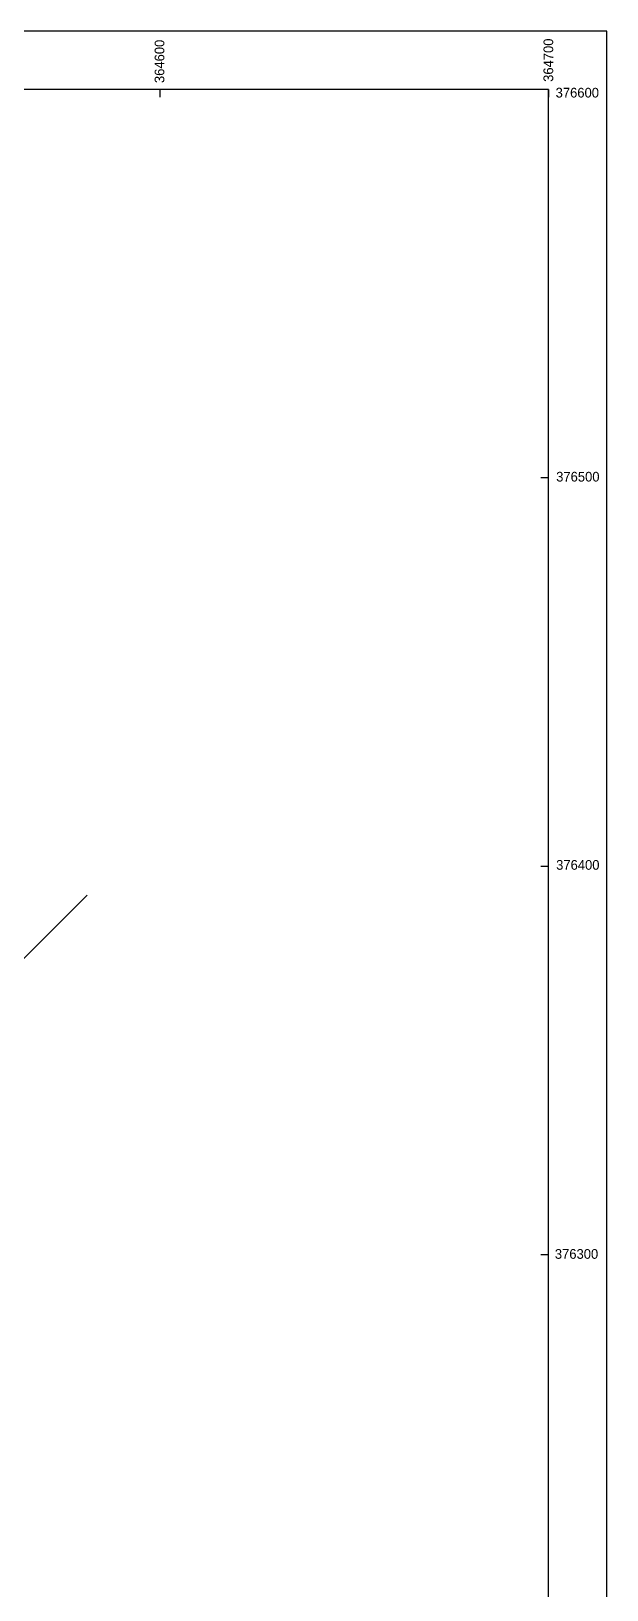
# Model space of a CAD drawing. Header units: metres. Extents: x 64 to 796628, y 142 to 671743.
# Drawn here: x 364566.9 to 364715, y 376213.8 to 376615 of the extents above; entities that cross this region are included whole.
import ezdxf

# ---------------------------------------------------------------- set-up
doc = ezdxf.new("R2010")
doc.units = ezdxf.units.M
doc.header["$LTSCALE"] = 2
doc.linetypes.add('AXES', pattern=[50.8, 31.75, -6.35, 6.35, -6.35])
doc.layers.add('Batiment', color=1, linetype='Continuous')
doc.layers.add('limite zone', color=7, linetype='AXES', lineweight=25)

msp = doc.modelspace()

# ---------------------------------------------------------------- linework, layer by layer
at = {"layer": 'Batiment', "color": 0}
for p, q in [((364715, 376615), (363655, 376615)), ((364715, 376600), (364715, 376615)), ((364600, 376600), (364600, 376598)), ((364700, 376600), (364698, 376600)), ((364700, 376600), (364700, 376598)), ((364715, 375585), (364715, 376600)), ((364700, 376500), (364698, 376500)), ((364700, 376400), (364698, 376400)), ((364700, 376300), (364698, 376300))]:
    msp.add_line(p, q, dxfattribs=at)
msp.add_lwpolyline([(363900, 375600), (364700, 375600), (364700, 376600), (363900, 376600)], close=True, dxfattribs=at)
at = {"layer": 'limite zone'}
msp.add_line((364545.99, 376357.31), (364581.34, 376392.62), dxfattribs=at)
msp.add_line((364545.99, 376357.31), (364581.34, 376392.62), dxfattribs=at)
msp.add_line((364545.99, 376357.31), (364581.34, 376392.62), dxfattribs=at)

# ---------------------------------------------------------------- texts
at = {"layer": 'Batiment', "color": 0, "char_height": 2.5, "attachment_point": 5, "rotation": 90}
for s, insert in [('364600', (364599.93, 376607.22)), ('364700', (364699.98, 376607.53))]:
    msp.add_mtext(s, dxfattribs=dict(at, insert=insert))
at = {"layer": 'Batiment', "color": 0, "char_height": 2.5, "attachment_point": 5}
for s, insert in [('376600', (364707.41, 376599.15)), ('376500', (364707.55, 376500.29)), ('376400', (364707.54, 376400.35)), ('376300', (364707.21, 376300.2))]:
    msp.add_mtext(s, dxfattribs=dict(at, insert=insert))

doc.saveas('drawing.dxf')
